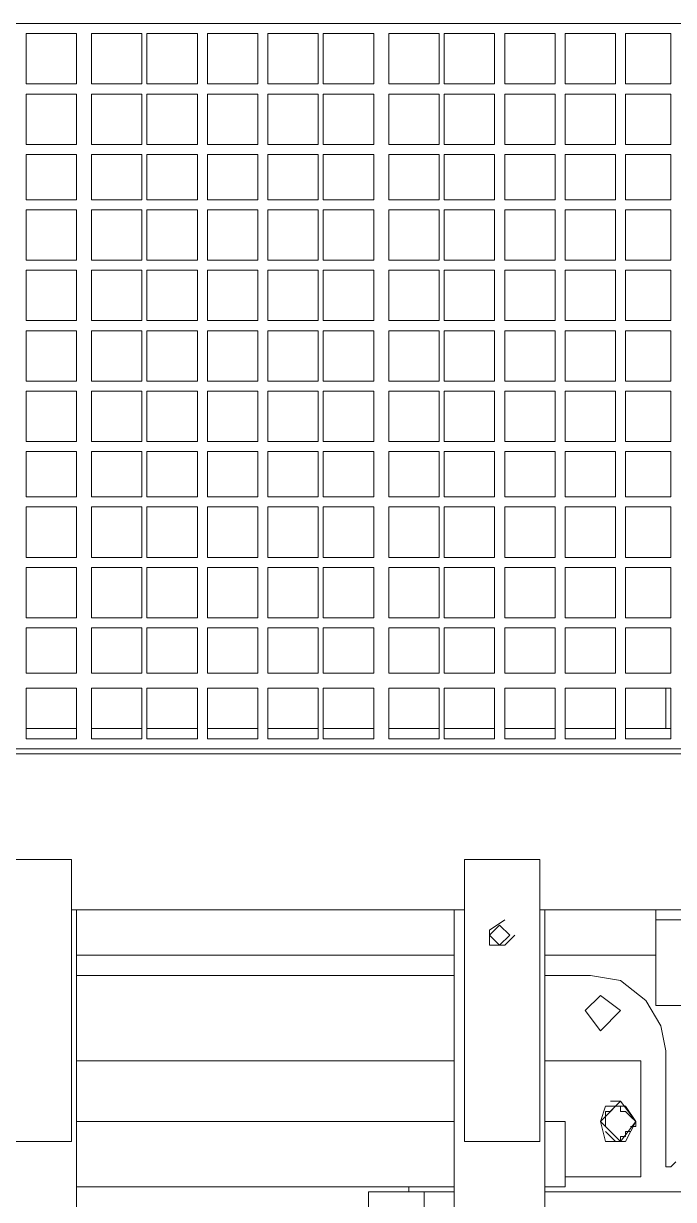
# Model space of a CAD drawing. Header units: metres. Extents: x -19121 to 152404, y -12107 to 46241.
# Drawn here: x 3888.8 to 3930.4, y 655.3 to 730.5 of the extents above; entities that cross this region are included whole.
import ezdxf

# ---------------------------------------------------------------- set-up
doc = ezdxf.new("R2010")
doc.units = ezdxf.units.M
doc.header["$LTSCALE"] = 50
doc.header["$MEASUREMENT"] = 0
doc.layers.get('0').update_dxf_attribs({"color": 9, "lineweight": 9})
doc.layers.add('32-ekipman', color=9, linetype='Continuous', lineweight=9)

# ---------------------------------------------------------------- blocks, each defined once
blk = doc.blocks.new('h')
for points in [[(181901.097, -16263.506), (181901.097, -16351.78)], [(181906.896, -16263.506), (181906.896, -16351.78)], [(181931.058, -16263.506), (181931.058, -16351.78)], [(181908.829, -16331.161), (181908.829, -16333.738)], [(181912.373, -16331.161), (181912.373, -16333.738)], [(181901.097, -16333.738), (181686.856, -16333.738)], [(181912.373, -16333.738), (181906.896, -16333.738)], [(181909.795, -16334.06), (181909.795, -16333.738)], [(181909.795, -16333.738), (181909.795, -16334.06)], [(181899.808, -16334.06), (181901.097, -16334.06)], [(181899.808, -16338.249), (181899.808, -16334.06)], [(181906.896, -16334.06), (181931.058, -16334.06)], [(181899.808, -16334.705), (181894.976, -16334.705)], [(181894.976, -16342.115), (181894.976, -16334.705)], [(181893.365, -16335.671), (181893.365, -16335.349), (181893.043, -16335.349), (181892.72, -16335.671)], [(181893.365, -16335.671), (181893.365, -16342.759)], [(181895.942, -16336.96), (181895.298, -16338.249)], [(181897.553, -16338.249), (181896.264, -16336.96), (181895.298, -16338.249), (181896.264, -16339.537), (181897.553, -16338.249)], [(181896.264, -16336.96), (181896.264, -16337.282), (181895.942, -16337.282), (181895.942, -16337.604), (181895.62, -16337.604)], [(181897.231, -16336.96), (181895.942, -16336.96)], [(181896.586, -16336.96), (181896.264, -16336.96), (181896.264, -16336.96)], [(181897.231, -16337.604), (181897.231, -16337.604), (181896.909, -16337.282), (181896.586, -16336.96)], [(181896.909, -16336.96), (181896.586, -16336.96)], [(181897.553, -16338.249), (181897.231, -16336.96)], [(181906.251, -16336.96), (181901.419, -16336.96)], [(181901.419, -16336.96), (181901.419, -16355.001)], [(181906.251, -16355.001), (181906.251, -16336.96)], [(181936.535, -16336.96), (181931.38, -16336.96)], [(181931.38, -16336.96), (181931.38, -16355.001)], [(181895.62, -16337.926), (181895.298, -16337.926), (181895.298, -16338.249), (181895.62, -16338.571)], [(181895.298, -16338.249), (181895.942, -16339.215)], [(181897.231, -16338.571), (181897.231, -16337.926)], [(181897.231, -16339.215), (181897.553, -16338.249)], [(181899.808, -16338.249), (181901.097, -16338.249)], [(181906.896, -16338.249), (181931.058, -16338.249)], [(181895.62, -16338.571), (181895.942, -16338.893), (181896.264, -16338.893), (181896.264, -16339.215)], [(181896.586, -16339.215), (181896.909, -16338.893), (181897.231, -16338.893), (181897.231, -16338.571)], [(181895.942, -16339.215), (181897.231, -16339.215)], [(181896.264, -16339.537), (181896.909, -16339.537)], [(181893.365, -16342.759), (181893.687, -16344.37), (181894.653, -16345.981), (181896.264, -16347.269), (181898.197, -16347.591)], [(181901.097, -16342.115), (181894.976, -16342.115)], [(181931.058, -16342.115), (181906.896, -16342.115)], [(181898.519, -16345.336), (181897.553, -16344.048), (181896.264, -16345.336), (181897.553, -16346.303), (181898.519, -16345.336)], [(181693.944, -16345.658), (181894.009, -16345.658)], [(181894.009, -16345.658), (181894.009, -16351.78)], [(181901.097, -16347.591), (181898.197, -16347.591)], [(181931.058, -16347.591), (181906.896, -16347.591)], [(181894.009, -16348.88), (181901.097, -16348.88)], [(181903.674, -16351.135), (181904.641, -16350.491), (181904.641, -16349.524), (181903.674, -16349.524), (181903.03, -16350.169)], [(181904.641, -16350.169), (181903.996, -16349.524), (181903.352, -16350.169), (181903.996, -16350.813), (181904.641, -16350.169)], [(181906.896, -16348.88), (181931.058, -16348.88)], [(181851.483, -16351.135), (181894.009, -16351.135)], [(181901.419, -16351.78), (181851.483, -16351.78)], [(181901.419, -16351.78), (181901.097, -16351.78)], [(181931.38, -16351.78), (181906.251, -16351.78)], [(181906.896, -16351.78), (181906.251, -16351.78)], [(181931.38, -16351.78), (181931.058, -16351.78)], [(181901.419, -16355.001), (181906.251, -16355.001)], [(181931.38, -16355.001), (181936.535, -16355.001)], [(181953.932, -16362.089), (181888.21, -16362.089)], [(181949.744, -16361.767), (181892.398, -16361.767)], [(181895.942, -16362.733), (181893.043, -16362.733)], [(181893.043, -16362.733), (181893.043, -16365.955)], [(181895.942, -16365.955), (181895.942, -16362.733)], [(181899.808, -16362.733), (181896.586, -16362.733)], [(181896.586, -16362.733), (181896.586, -16365.955)], [(181899.808, -16365.955), (181899.808, -16362.733)], [(181903.674, -16362.733), (181900.452, -16362.733)], [(181900.452, -16362.733), (181900.452, -16365.955)], [(181903.674, -16365.955), (181903.674, -16362.733)], [(181907.54, -16362.733), (181904.318, -16362.733)], [(181904.318, -16362.733), (181904.318, -16365.955)], [(181907.54, -16365.955), (181907.54, -16362.733)], [(181911.084, -16362.733), (181907.862, -16362.733)], [(181907.862, -16362.733), (181907.862, -16365.955)], [(181911.084, -16365.955), (181911.084, -16362.733)], [(181915.272, -16362.733), (181912.05, -16362.733)], [(181912.05, -16362.733), (181912.05, -16365.955)], [(181915.272, -16365.955), (181915.272, -16362.733)], [(181918.816, -16362.733), (181915.594, -16362.733)], [(181915.594, -16362.733), (181915.594, -16365.955)], [(181918.816, -16365.955), (181918.816, -16362.733)], [(181922.682, -16362.733), (181919.46, -16362.733)], [(181919.46, -16362.733), (181919.46, -16365.955)], [(181922.682, -16365.955), (181922.682, -16362.733)], [(181926.548, -16362.733), (181923.326, -16362.733)], [(181923.326, -16362.733), (181923.326, -16365.955)], [(181926.548, -16365.955), (181926.548, -16362.733)], [(181930.092, -16362.733), (181926.87, -16362.733)], [(181926.87, -16362.733), (181926.87, -16365.955)], [(181930.092, -16365.955), (181930.092, -16362.733)], [(181934.28, -16362.733), (181931.058, -16362.733)], [(181931.058, -16362.733), (181931.058, -16365.955)], [(181934.28, -16365.955), (181934.28, -16362.733)], [(181895.942, -16363.378), (181893.043, -16363.378)], [(181893.365, -16363.378), (181893.365, -16365.955)], [(181899.808, -16363.378), (181896.586, -16363.378)], [(181903.674, -16363.378), (181900.452, -16363.378)], [(181907.54, -16363.378), (181904.318, -16363.378)], [(181911.084, -16363.378), (181907.862, -16363.378)], [(181915.272, -16363.378), (181912.05, -16363.378)], [(181918.816, -16363.378), (181915.594, -16363.378)], [(181922.682, -16363.378), (181919.46, -16363.378)], [(181926.548, -16363.378), (181923.326, -16363.378)], [(181930.092, -16363.378), (181926.87, -16363.378)], [(181934.28, -16363.378), (181931.058, -16363.378)], [(181893.043, -16365.955), (181895.942, -16365.955)], [(181896.586, -16365.955), (181899.808, -16365.955)], [(181900.452, -16365.955), (181903.674, -16365.955)], [(181904.318, -16365.955), (181907.54, -16365.955)], [(181907.862, -16365.955), (181911.084, -16365.955)], [(181912.05, -16365.955), (181915.272, -16365.955)], [(181915.594, -16365.955), (181918.816, -16365.955)], [(181919.46, -16365.955), (181922.682, -16365.955)], [(181923.326, -16365.955), (181926.548, -16365.955)], [(181926.87, -16365.955), (181930.092, -16365.955)], [(181931.058, -16365.955), (181934.28, -16365.955)], [(181893.365, -16366.921), (181893.043, -16366.921)], [(181895.942, -16366.921), (181893.043, -16366.921)], [(181893.043, -16366.921), (181893.043, -16369.821)], [(181895.942, -16369.821), (181895.942, -16366.921)], [(181899.808, -16366.921), (181896.586, -16366.921)], [(181896.586, -16366.921), (181896.586, -16369.821)], [(181899.808, -16369.821), (181899.808, -16366.921)], [(181903.674, -16366.921), (181900.452, -16366.921)], [(181900.452, -16366.921), (181900.452, -16369.821)], [(181903.674, -16369.821), (181903.674, -16366.921)], [(181907.54, -16366.921), (181904.318, -16366.921)], [(181904.318, -16366.921), (181904.318, -16369.821)], [(181907.54, -16369.821), (181907.54, -16366.921)], [(181911.084, -16366.921), (181907.862, -16366.921)], [(181907.862, -16366.921), (181907.862, -16369.821)], [(181911.084, -16369.821), (181911.084, -16366.921)], [(181915.272, -16366.921), (181912.05, -16366.921)], [(181912.05, -16366.921), (181912.05, -16369.821)], [(181915.272, -16369.821), (181915.272, -16366.921)], [(181918.816, -16366.921), (181915.594, -16366.921)], [(181915.594, -16366.921), (181915.594, -16369.821)], [(181918.816, -16369.821), (181918.816, -16366.921)], [(181922.682, -16366.921), (181919.46, -16366.921)], [(181919.46, -16366.921), (181919.46, -16369.821)], [(181922.682, -16369.821), (181922.682, -16366.921)], [(181926.548, -16366.921), (181923.326, -16366.921)], [(181923.326, -16366.921), (181923.326, -16369.821)], [(181926.548, -16369.821), (181926.548, -16366.921)], [(181930.092, -16366.921), (181926.87, -16366.921)], [(181926.87, -16366.921), (181926.87, -16369.821)], [(181930.092, -16369.821), (181930.092, -16366.921)], [(181934.28, -16366.921), (181931.058, -16366.921)], [(181931.058, -16366.921), (181931.058, -16369.821)], [(181934.28, -16369.821), (181934.28, -16366.921)], [(181893.043, -16369.821), (181895.942, -16369.821)], [(181896.586, -16369.821), (181899.808, -16369.821)], [(181900.452, -16369.821), (181903.674, -16369.821)], [(181904.318, -16369.821), (181907.54, -16369.821)], [(181907.862, -16369.821), (181911.084, -16369.821)], [(181912.05, -16369.821), (181915.272, -16369.821)], [(181915.594, -16369.821), (181918.816, -16369.821)], [(181919.46, -16369.821), (181922.682, -16369.821)], [(181923.326, -16369.821), (181926.548, -16369.821)], [(181926.87, -16369.821), (181930.092, -16369.821)], [(181931.058, -16369.821), (181934.28, -16369.821)], [(181895.942, -16370.465), (181893.043, -16370.465)], [(181893.043, -16370.465), (181893.043, -16373.687)], [(181895.942, -16373.687), (181895.942, -16370.465)], [(181899.808, -16370.465), (181896.586, -16370.465)], [(181896.586, -16370.465), (181896.586, -16373.687)], [(181899.808, -16373.687), (181899.808, -16370.465)], [(181903.674, -16370.465), (181900.452, -16370.465)], [(181900.452, -16370.465), (181900.452, -16373.687)], [(181903.674, -16373.687), (181903.674, -16370.465)], [(181907.54, -16370.465), (181904.318, -16370.465)], [(181904.318, -16370.465), (181904.318, -16373.687)], [(181907.54, -16373.687), (181907.54, -16370.465)], [(181911.084, -16370.465), (181907.862, -16370.465)], [(181907.862, -16370.465), (181907.862, -16373.687)], [(181911.084, -16373.687), (181911.084, -16370.465)], [(181915.272, -16370.465), (181912.05, -16370.465)], [(181912.05, -16370.465), (181912.05, -16373.687)], [(181915.272, -16373.687), (181915.272, -16370.465)], [(181918.816, -16370.465), (181915.594, -16370.465)], [(181915.594, -16370.465), (181915.594, -16373.687)], [(181918.816, -16373.687), (181918.816, -16370.465)], [(181922.682, -16370.465), (181919.46, -16370.465)], [(181919.46, -16370.465), (181919.46, -16373.687)], [(181922.682, -16373.687), (181922.682, -16370.465)], [(181926.548, -16370.465), (181923.326, -16370.465)], [(181923.326, -16370.465), (181923.326, -16373.687)], [(181926.548, -16373.687), (181926.548, -16370.465)], [(181930.092, -16370.465), (181926.87, -16370.465)], [(181926.87, -16370.465), (181926.87, -16373.687)], [(181930.092, -16373.687), (181930.092, -16370.465)], [(181934.28, -16370.465), (181931.058, -16370.465)], [(181931.058, -16370.465), (181931.058, -16373.687)], [(181934.28, -16373.687), (181934.28, -16370.465)], [(181893.043, -16373.687), (181895.942, -16373.687)], [(181895.942, -16374.331), (181893.043, -16374.331)], [(181893.043, -16374.331), (181893.043, -16377.553)], [(181895.942, -16377.553), (181895.942, -16374.331)], [(181896.586, -16373.687), (181899.808, -16373.687)], [(181899.808, -16374.331), (181896.586, -16374.331)], [(181896.586, -16374.331), (181896.586, -16377.553)], [(181899.808, -16377.553), (181899.808, -16374.331)], [(181900.452, -16373.687), (181903.674, -16373.687)], [(181903.674, -16374.331), (181900.452, -16374.331)], [(181900.452, -16374.331), (181900.452, -16377.553)], [(181903.674, -16377.553), (181903.674, -16374.331)], [(181904.318, -16373.687), (181907.54, -16373.687)], [(181907.54, -16374.331), (181904.318, -16374.331)], [(181904.318, -16374.331), (181904.318, -16377.553)], [(181907.54, -16377.553), (181907.54, -16374.331)], [(181907.862, -16373.687), (181911.084, -16373.687)], [(181911.084, -16374.331), (181907.862, -16374.331)], [(181907.862, -16374.331), (181907.862, -16377.553)], [(181911.084, -16377.553), (181911.084, -16374.331)], [(181912.05, -16373.687), (181915.272, -16373.687)], [(181915.272, -16374.331), (181912.05, -16374.331)], [(181912.05, -16374.331), (181912.05, -16377.553)], [(181915.272, -16377.553), (181915.272, -16374.331)], [(181915.594, -16373.687), (181918.816, -16373.687)], [(181918.816, -16374.331), (181915.594, -16374.331)], [(181915.594, -16374.331), (181915.594, -16377.553)], [(181918.816, -16377.553), (181918.816, -16374.331)], [(181919.46, -16373.687), (181922.682, -16373.687)], [(181922.682, -16374.331), (181919.46, -16374.331)], [(181919.46, -16374.331), (181919.46, -16377.553)], [(181922.682, -16377.553), (181922.682, -16374.331)], [(181923.326, -16373.687), (181926.548, -16373.687)], [(181926.548, -16374.331), (181923.326, -16374.331)], [(181923.326, -16374.331), (181923.326, -16377.553)], [(181926.548, -16377.553), (181926.548, -16374.331)], [(181926.87, -16373.687), (181930.092, -16373.687)], [(181930.092, -16374.331), (181926.87, -16374.331)], [(181926.87, -16374.331), (181926.87, -16377.553)], [(181930.092, -16377.553), (181930.092, -16374.331)], [(181931.058, -16373.687), (181934.28, -16373.687)], [(181934.28, -16374.331), (181931.058, -16374.331)], [(181931.058, -16374.331), (181931.058, -16377.553)], [(181934.28, -16377.553), (181934.28, -16374.331)], [(181893.043, -16377.553), (181895.942, -16377.553)], [(181896.586, -16377.553), (181899.808, -16377.553)], [(181900.452, -16377.553), (181903.674, -16377.553)], [(181904.318, -16377.553), (181907.54, -16377.553)], [(181907.862, -16377.553), (181911.084, -16377.553)], [(181912.05, -16377.553), (181915.272, -16377.553)], [(181915.594, -16377.553), (181918.816, -16377.553)], [(181919.46, -16377.553), (181922.682, -16377.553)], [(181923.326, -16377.553), (181926.548, -16377.553)], [(181926.87, -16377.553), (181930.092, -16377.553)], [(181931.058, -16377.553), (181934.28, -16377.553)], [(181895.942, -16378.197), (181893.043, -16378.197)], [(181893.043, -16378.197), (181893.043, -16381.097)], [(181895.942, -16381.097), (181895.942, -16378.197)], [(181899.808, -16378.197), (181896.586, -16378.197)], [(181896.586, -16378.197), (181896.586, -16381.097)], [(181899.808, -16381.097), (181899.808, -16378.197)], [(181903.674, -16378.197), (181900.452, -16378.197)], [(181900.452, -16378.197), (181900.452, -16381.097)], [(181903.674, -16381.097), (181903.674, -16378.197)], [(181907.54, -16378.197), (181904.318, -16378.197)], [(181904.318, -16378.197), (181904.318, -16381.097)], [(181907.54, -16381.097), (181907.54, -16378.197)], [(181911.084, -16378.197), (181907.862, -16378.197)], [(181907.862, -16378.197), (181907.862, -16381.097)], [(181911.084, -16381.097), (181911.084, -16378.197)], [(181915.272, -16378.197), (181912.05, -16378.197)], [(181912.05, -16378.197), (181912.05, -16381.097)], [(181915.272, -16381.097), (181915.272, -16378.197)], [(181918.816, -16378.197), (181915.594, -16378.197)], [(181915.594, -16378.197), (181915.594, -16381.097)], [(181918.816, -16381.097), (181918.816, -16378.197)], [(181922.682, -16378.197), (181919.46, -16378.197)], [(181919.46, -16378.197), (181919.46, -16381.097)], [(181922.682, -16381.097), (181922.682, -16378.197)], [(181926.548, -16378.197), (181923.326, -16378.197)], [(181923.326, -16378.197), (181923.326, -16381.097)], [(181926.548, -16381.097), (181926.548, -16378.197)], [(181930.092, -16378.197), (181926.87, -16378.197)], [(181926.87, -16378.197), (181926.87, -16381.097)], [(181930.092, -16381.097), (181930.092, -16378.197)], [(181934.28, -16378.197), (181931.058, -16378.197)], [(181931.058, -16378.197), (181931.058, -16381.097)], [(181934.28, -16381.097), (181934.28, -16378.197)], [(181893.043, -16381.097), (181895.942, -16381.097)], [(181896.586, -16381.097), (181899.808, -16381.097)], [(181900.452, -16381.097), (181903.674, -16381.097)], [(181904.318, -16381.097), (181907.54, -16381.097)], [(181907.862, -16381.097), (181911.084, -16381.097)], [(181912.05, -16381.097), (181915.272, -16381.097)], [(181915.594, -16381.097), (181918.816, -16381.097)], [(181919.46, -16381.097), (181922.682, -16381.097)], [(181923.326, -16381.097), (181926.548, -16381.097)], [(181926.87, -16381.097), (181930.092, -16381.097)], [(181931.058, -16381.097), (181934.28, -16381.097)], [(181895.942, -16381.741), (181893.043, -16381.741)], [(181893.043, -16381.741), (181893.043, -16384.963)], [(181895.942, -16384.963), (181895.942, -16381.741)], [(181899.808, -16381.741), (181896.586, -16381.741)], [(181896.586, -16381.741), (181896.586, -16384.963)], [(181899.808, -16384.963), (181899.808, -16381.741)], [(181903.674, -16381.741), (181900.452, -16381.741)], [(181900.452, -16381.741), (181900.452, -16384.963)], [(181903.674, -16384.963), (181903.674, -16381.741)], [(181907.54, -16381.741), (181904.318, -16381.741)], [(181904.318, -16381.741), (181904.318, -16384.963)], [(181907.54, -16384.963), (181907.54, -16381.741)], [(181911.084, -16381.741), (181907.862, -16381.741)], [(181907.862, -16381.741), (181907.862, -16384.963)], [(181911.084, -16384.963), (181911.084, -16381.741)], [(181915.272, -16381.741), (181912.05, -16381.741)], [(181912.05, -16381.741), (181912.05, -16384.963)], [(181915.272, -16384.963), (181915.272, -16381.741)], [(181918.816, -16381.741), (181915.594, -16381.741)], [(181915.594, -16381.741), (181915.594, -16384.963)], [(181918.816, -16384.963), (181918.816, -16381.741)], [(181922.682, -16381.741), (181919.46, -16381.741)], [(181919.46, -16381.741), (181919.46, -16384.963)], [(181922.682, -16384.963), (181922.682, -16381.741)], [(181926.548, -16381.741), (181923.326, -16381.741)], [(181923.326, -16381.741), (181923.326, -16384.963)], [(181926.548, -16384.963), (181926.548, -16381.741)], [(181930.092, -16381.741), (181926.87, -16381.741)], [(181926.87, -16381.741), (181926.87, -16384.963)], [(181930.092, -16384.963), (181930.092, -16381.741)], [(181934.28, -16381.741), (181931.058, -16381.741)], [(181931.058, -16381.741), (181931.058, -16384.963)], [(181934.28, -16384.963), (181934.28, -16381.741)], [(181893.043, -16384.963), (181895.942, -16384.963)], [(181895.942, -16385.607), (181893.043, -16385.607)], [(181893.043, -16385.607), (181893.043, -16388.829)], [(181895.942, -16388.829), (181895.942, -16385.607)], [(181896.586, -16384.963), (181899.808, -16384.963)], [(181899.808, -16385.607), (181896.586, -16385.607)], [(181896.586, -16385.607), (181896.586, -16388.829)], [(181899.808, -16388.829), (181899.808, -16385.607)], [(181900.452, -16384.963), (181903.674, -16384.963)], [(181903.674, -16385.607), (181900.452, -16385.607)], [(181900.452, -16385.607), (181900.452, -16388.829)], [(181903.674, -16388.829), (181903.674, -16385.607)], [(181904.318, -16384.963), (181907.54, -16384.963)], [(181907.54, -16385.607), (181904.318, -16385.607)], [(181904.318, -16385.607), (181904.318, -16388.829)], [(181907.54, -16388.829), (181907.54, -16385.607)], [(181907.862, -16384.963), (181911.084, -16384.963)], [(181911.084, -16385.607), (181907.862, -16385.607)], [(181907.862, -16385.607), (181907.862, -16388.829)], [(181911.084, -16388.829), (181911.084, -16385.607)], [(181912.05, -16384.963), (181915.272, -16384.963)], [(181915.272, -16385.607), (181912.05, -16385.607)], [(181912.05, -16385.607), (181912.05, -16388.829)], [(181915.272, -16388.829), (181915.272, -16385.607)], [(181915.594, -16384.963), (181918.816, -16384.963)], [(181918.816, -16385.607), (181915.594, -16385.607)], [(181915.594, -16385.607), (181915.594, -16388.829)], [(181918.816, -16388.829), (181918.816, -16385.607)], [(181919.46, -16384.963), (181922.682, -16384.963)], [(181922.682, -16385.607), (181919.46, -16385.607)], [(181919.46, -16385.607), (181919.46, -16388.829)], [(181922.682, -16388.829), (181922.682, -16385.607)], [(181923.326, -16384.963), (181926.548, -16384.963)], [(181926.548, -16385.607), (181923.326, -16385.607)], [(181923.326, -16385.607), (181923.326, -16388.829)], [(181926.548, -16388.829), (181926.548, -16385.607)], [(181926.87, -16384.963), (181930.092, -16384.963)], [(181930.092, -16385.607), (181926.87, -16385.607)], [(181926.87, -16385.607), (181926.87, -16388.829)], [(181930.092, -16388.829), (181930.092, -16385.607)], [(181931.058, -16384.963), (181934.28, -16384.963)], [(181934.28, -16385.607), (181931.058, -16385.607)], [(181931.058, -16385.607), (181931.058, -16388.829)], [(181934.28, -16388.829), (181934.28, -16385.607)], [(181893.043, -16388.829), (181895.942, -16388.829)], [(181896.586, -16388.829), (181899.808, -16388.829)], [(181900.452, -16388.829), (181903.674, -16388.829)], [(181904.318, -16388.829), (181907.54, -16388.829)], [(181907.862, -16388.829), (181911.084, -16388.829)], [(181912.05, -16388.829), (181915.272, -16388.829)], [(181915.594, -16388.829), (181918.816, -16388.829)], [(181919.46, -16388.829), (181922.682, -16388.829)], [(181923.326, -16388.829), (181926.548, -16388.829)], [(181926.87, -16388.829), (181930.092, -16388.829)], [(181931.058, -16388.829), (181934.28, -16388.829)], [(181895.942, -16389.473), (181893.043, -16389.473)], [(181893.043, -16389.473), (181893.043, -16392.695)], [(181895.942, -16392.695), (181895.942, -16389.473)], [(181899.808, -16389.473), (181896.586, -16389.473)], [(181896.586, -16389.473), (181896.586, -16392.695)], [(181899.808, -16392.695), (181899.808, -16389.473)], [(181903.674, -16389.473), (181900.452, -16389.473)], [(181900.452, -16389.473), (181900.452, -16392.695)], [(181903.674, -16392.695), (181903.674, -16389.473)], [(181907.54, -16389.473), (181904.318, -16389.473)], [(181904.318, -16389.473), (181904.318, -16392.695)], [(181907.54, -16392.695), (181907.54, -16389.473)], [(181911.084, -16389.473), (181907.862, -16389.473)], [(181907.862, -16389.473), (181907.862, -16392.695)], [(181911.084, -16392.695), (181911.084, -16389.473)], [(181915.272, -16389.473), (181912.05, -16389.473)], [(181912.05, -16389.473), (181912.05, -16392.695)], [(181915.272, -16392.695), (181915.272, -16389.473)], [(181918.816, -16389.473), (181915.594, -16389.473)], [(181915.594, -16389.473), (181915.594, -16392.695)], [(181918.816, -16392.695), (181918.816, -16389.473)], [(181922.682, -16389.473), (181919.46, -16389.473)], [(181919.46, -16389.473), (181919.46, -16392.695)], [(181922.682, -16392.695), (181922.682, -16389.473)], [(181926.548, -16389.473), (181923.326, -16389.473)], [(181923.326, -16389.473), (181923.326, -16392.695)], [(181926.548, -16392.695), (181926.548, -16389.473)], [(181930.092, -16389.473), (181926.87, -16389.473)], [(181926.87, -16389.473), (181926.87, -16392.695)], [(181930.092, -16392.695), (181930.092, -16389.473)], [(181934.28, -16389.473), (181931.058, -16389.473)], [(181931.058, -16389.473), (181931.058, -16392.695)], [(181934.28, -16392.695), (181934.28, -16389.473)], [(181893.043, -16392.695), (181895.942, -16392.695)], [(181896.586, -16392.695), (181899.808, -16392.695)], [(181900.452, -16392.695), (181903.674, -16392.695)], [(181904.318, -16392.695), (181907.54, -16392.695)], [(181907.862, -16392.695), (181911.084, -16392.695)], [(181912.05, -16392.695), (181915.272, -16392.695)], [(181915.594, -16392.695), (181918.816, -16392.695)], [(181919.46, -16392.695), (181922.682, -16392.695)], [(181923.326, -16392.695), (181926.548, -16392.695)], [(181926.87, -16392.695), (181930.092, -16392.695)], [(181931.058, -16392.695), (181934.28, -16392.695)], [(181895.942, -16393.339), (181893.043, -16393.339)], [(181893.043, -16393.339), (181893.043, -16396.561)], [(181895.942, -16396.561), (181895.942, -16393.339)], [(181899.808, -16393.339), (181896.586, -16393.339)], [(181896.586, -16393.339), (181896.586, -16396.561)], [(181899.808, -16396.561), (181899.808, -16393.339)], [(181903.674, -16393.339), (181900.452, -16393.339)], [(181900.452, -16393.339), (181900.452, -16396.561)], [(181903.674, -16396.561), (181903.674, -16393.339)], [(181907.54, -16393.339), (181904.318, -16393.339)], [(181904.318, -16393.339), (181904.318, -16396.561)], [(181907.54, -16396.561), (181907.54, -16393.339)], [(181911.084, -16393.339), (181907.862, -16393.339)], [(181907.862, -16393.339), (181907.862, -16396.561)], [(181911.084, -16396.561), (181911.084, -16393.339)], [(181915.272, -16393.339), (181912.05, -16393.339)], [(181912.05, -16393.339), (181912.05, -16396.561)], [(181915.272, -16396.561), (181915.272, -16393.339)], [(181918.816, -16393.339), (181915.594, -16393.339)], [(181915.594, -16393.339), (181915.594, -16396.561)], [(181918.816, -16396.561), (181918.816, -16393.339)], [(181922.682, -16393.339), (181919.46, -16393.339)], [(181919.46, -16393.339), (181919.46, -16396.561)], [(181922.682, -16396.561), (181922.682, -16393.339)], [(181926.548, -16393.339), (181923.326, -16393.339)], [(181923.326, -16393.339), (181923.326, -16396.561)], [(181926.548, -16396.561), (181926.548, -16393.339)], [(181930.092, -16393.339), (181926.87, -16393.339)], [(181926.87, -16393.339), (181926.87, -16396.561)], [(181930.092, -16396.561), (181930.092, -16393.339)], [(181934.28, -16393.339), (181931.058, -16393.339)], [(181931.058, -16393.339), (181931.058, -16396.561)], [(181934.28, -16396.561), (181934.28, -16393.339)], [(181893.043, -16396.561), (181895.942, -16396.561)], [(181896.586, -16396.561), (181899.808, -16396.561)], [(181900.452, -16396.561), (181903.674, -16396.561)], [(181904.318, -16396.561), (181907.54, -16396.561)], [(181907.862, -16396.561), (181911.084, -16396.561)], [(181912.05, -16396.561), (181915.272, -16396.561)], [(181915.594, -16396.561), (181918.816, -16396.561)], [(181919.46, -16396.561), (181922.682, -16396.561)], [(181923.326, -16396.561), (181926.548, -16396.561)], [(181926.87, -16396.561), (181930.092, -16396.561)], [(181931.058, -16396.561), (181934.28, -16396.561)], [(181895.942, -16397.205), (181893.043, -16397.205)], [(181893.043, -16397.205), (181893.043, -16400.105)], [(181895.942, -16400.105), (181895.942, -16397.205)], [(181899.808, -16397.205), (181896.586, -16397.205)], [(181896.586, -16397.205), (181896.586, -16400.105)], [(181899.808, -16400.105), (181899.808, -16397.205)], [(181903.674, -16397.205), (181900.452, -16397.205)], [(181900.452, -16397.205), (181900.452, -16400.105)], [(181903.674, -16400.105), (181903.674, -16397.205)], [(181907.54, -16397.205), (181904.318, -16397.205)], [(181904.318, -16397.205), (181904.318, -16400.105)], [(181907.54, -16400.105), (181907.54, -16397.205)], [(181911.084, -16397.205), (181907.862, -16397.205)], [(181907.862, -16397.205), (181907.862, -16400.105)], [(181911.084, -16400.105), (181911.084, -16397.205)], [(181915.272, -16397.205), (181912.05, -16397.205)], [(181912.05, -16397.205), (181912.05, -16400.105)], [(181915.272, -16400.105), (181915.272, -16397.205)], [(181918.816, -16397.205), (181915.594, -16397.205)], [(181915.594, -16397.205), (181915.594, -16400.105)], [(181918.816, -16400.105), (181918.816, -16397.205)], [(181922.682, -16397.205), (181919.46, -16397.205)], [(181919.46, -16397.205), (181919.46, -16400.105)], [(181922.682, -16400.105), (181922.682, -16397.205)], [(181926.548, -16397.205), (181923.326, -16397.205)], [(181923.326, -16397.205), (181923.326, -16400.105)], [(181926.548, -16400.105), (181926.548, -16397.205)], [(181930.092, -16397.205), (181926.87, -16397.205)], [(181926.87, -16397.205), (181926.87, -16400.105)], [(181930.092, -16400.105), (181930.092, -16397.205)], [(181934.28, -16397.205), (181931.058, -16397.205)], [(181931.058, -16397.205), (181931.058, -16400.105)], [(181934.28, -16400.105), (181934.28, -16397.205)], [(181893.043, -16400.105), (181895.942, -16400.105)], [(181895.942, -16400.749), (181893.043, -16400.749)], [(181893.043, -16400.749), (181893.043, -16403.971)], [(181895.942, -16403.971), (181895.942, -16400.749)], [(181896.586, -16400.105), (181899.808, -16400.105)], [(181899.808, -16400.749), (181896.586, -16400.749)], [(181896.586, -16400.749), (181896.586, -16403.971)], [(181899.808, -16403.971), (181899.808, -16400.749)], [(181900.452, -16400.105), (181903.674, -16400.105)], [(181903.674, -16400.749), (181900.452, -16400.749)], [(181900.452, -16400.749), (181900.452, -16403.971)], [(181903.674, -16403.971), (181903.674, -16400.749)], [(181904.318, -16400.105), (181907.54, -16400.105)], [(181907.54, -16400.749), (181904.318, -16400.749)], [(181904.318, -16400.749), (181904.318, -16403.971)], [(181907.54, -16403.971), (181907.54, -16400.749)], [(181907.862, -16400.105), (181911.084, -16400.105)], [(181911.084, -16400.749), (181907.862, -16400.749)], [(181907.862, -16400.749), (181907.862, -16403.971)], [(181911.084, -16403.971), (181911.084, -16400.749)], [(181912.05, -16400.105), (181915.272, -16400.105)], [(181915.272, -16400.749), (181912.05, -16400.749)], [(181912.05, -16400.749), (181912.05, -16403.971)], [(181915.272, -16403.971), (181915.272, -16400.749)], [(181915.594, -16400.105), (181918.816, -16400.105)], [(181918.816, -16400.749), (181915.594, -16400.749)], [(181915.594, -16400.749), (181915.594, -16403.971)], [(181918.816, -16403.971), (181918.816, -16400.749)], [(181919.46, -16400.105), (181922.682, -16400.105)], [(181922.682, -16400.749), (181919.46, -16400.749)], [(181919.46, -16400.749), (181919.46, -16403.971)], [(181922.682, -16403.971), (181922.682, -16400.749)], [(181923.326, -16400.105), (181926.548, -16400.105)], [(181926.548, -16400.749), (181923.326, -16400.749)], [(181923.326, -16400.749), (181923.326, -16403.971)], [(181926.548, -16403.971), (181926.548, -16400.749)], [(181926.87, -16400.105), (181930.092, -16400.105)], [(181930.092, -16400.749), (181926.87, -16400.749)], [(181926.87, -16400.749), (181926.87, -16403.971)], [(181930.092, -16403.971), (181930.092, -16400.749)], [(181931.058, -16400.105), (181934.28, -16400.105)], [(181934.28, -16400.749), (181931.058, -16400.749)], [(181931.058, -16400.749), (181931.058, -16403.971)], [(181934.28, -16403.971), (181934.28, -16400.749)], [(181893.043, -16403.971), (181895.942, -16403.971)], [(181896.586, -16403.971), (181899.808, -16403.971)], [(181900.452, -16403.971), (181903.674, -16403.971)], [(181904.318, -16403.971), (181907.54, -16403.971)], [(181907.862, -16403.971), (181911.084, -16403.971)], [(181912.05, -16403.971), (181915.272, -16403.971)], [(181915.594, -16403.971), (181918.816, -16403.971)], [(181919.46, -16403.971), (181922.682, -16403.971)], [(181923.326, -16403.971), (181926.548, -16403.971)], [(181926.87, -16403.971), (181930.092, -16403.971)], [(181931.058, -16403.971), (181934.28, -16403.971)], [(181895.942, -16404.615), (181893.043, -16404.615)], [(181893.043, -16404.615), (181893.043, -16407.837)], [(181895.942, -16407.837), (181895.942, -16404.615)], [(181899.808, -16404.615), (181896.586, -16404.615)], [(181896.586, -16404.615), (181896.586, -16407.837)], [(181899.808, -16407.837), (181899.808, -16404.615)], [(181903.674, -16404.615), (181900.452, -16404.615)], [(181900.452, -16404.615), (181900.452, -16407.837)], [(181903.674, -16407.837), (181903.674, -16404.615)], [(181907.54, -16404.615), (181904.318, -16404.615)], [(181904.318, -16404.615), (181904.318, -16407.837)], [(181907.54, -16407.837), (181907.54, -16404.615)], [(181911.084, -16404.615), (181907.862, -16404.615)], [(181907.862, -16404.615), (181907.862, -16407.837)], [(181911.084, -16407.837), (181911.084, -16404.615)], [(181915.272, -16404.615), (181912.05, -16404.615)], [(181912.05, -16404.615), (181912.05, -16407.837)], [(181915.272, -16407.837), (181915.272, -16404.615)], [(181918.816, -16404.615), (181915.594, -16404.615)], [(181915.594, -16404.615), (181915.594, -16407.837)], [(181918.816, -16407.837), (181918.816, -16404.615)], [(181922.682, -16404.615), (181919.46, -16404.615)], [(181919.46, -16404.615), (181919.46, -16407.837)], [(181922.682, -16407.837), (181922.682, -16404.615)], [(181926.548, -16404.615), (181923.326, -16404.615)], [(181923.326, -16404.615), (181923.326, -16407.837)], [(181926.548, -16407.837), (181926.548, -16404.615)], [(181930.092, -16404.615), (181926.87, -16404.615)], [(181926.87, -16404.615), (181926.87, -16407.837)], [(181930.092, -16407.837), (181930.092, -16404.615)], [(181934.28, -16404.615), (181931.058, -16404.615)], [(181931.058, -16404.615), (181931.058, -16407.837)], [(181934.28, -16407.837), (181934.28, -16404.615)], [(181893.043, -16407.837), (181895.942, -16407.837)], [(181896.586, -16407.837), (181899.808, -16407.837)], [(181900.452, -16407.837), (181903.674, -16407.837)], [(181904.318, -16407.837), (181907.54, -16407.837)], [(181907.862, -16407.837), (181911.084, -16407.837)], [(181912.05, -16407.837), (181915.272, -16407.837)], [(181915.594, -16407.837), (181918.816, -16407.837)], [(181919.46, -16407.837), (181922.682, -16407.837)], [(181923.326, -16407.837), (181926.548, -16407.837)], [(181926.87, -16407.837), (181930.092, -16407.837)], [(181931.058, -16407.837), (181934.28, -16407.837)], [(181888.21, -16408.481), (181953.932, -16408.481)]]:
    blk.add_lwpolyline(points)
blk = doc.blocks.new('2.bod.Mimari')
at = {"layer": '32-ekipman', "ltscale": 2, "rotation": 180}
blk.add_blockref('h', (185823.255, -24307.965), dxfattribs=at)

msp = doc.modelspace()

# ---------------------------------------------------------------- block references
msp.add_blockref('2.bod.Mimari', (0, 8630))

doc.saveas('drawing.dxf')
